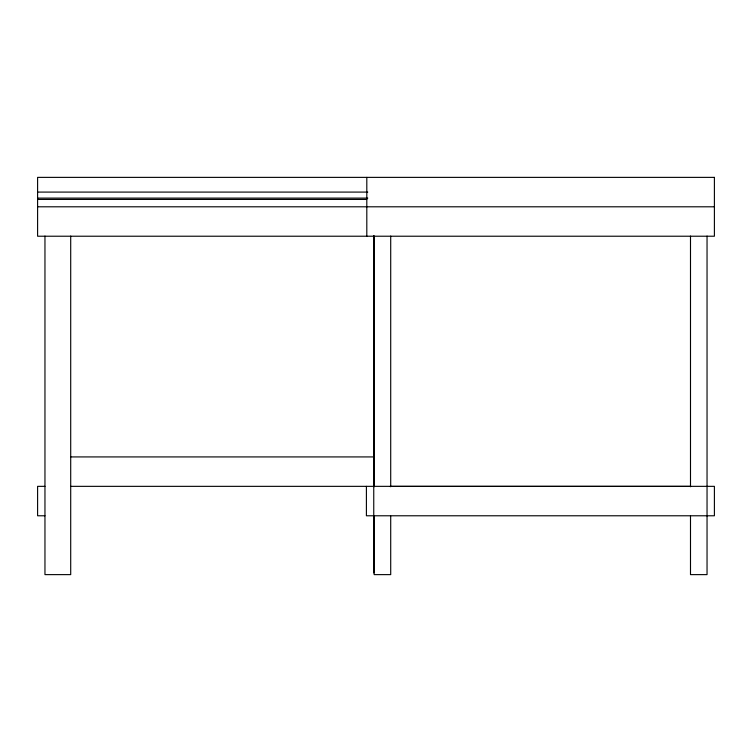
<?xml version="1.0" encoding="UTF-8"?>
<svg xmlns="http://www.w3.org/2000/svg" width="752" height="752" viewBox="0 0 752 752"><rect width="100%" height="100%" fill="white"/><g stroke="black" fill="none" stroke-linecap="round" stroke-linejoin="round"><path stroke-width="1.13" d="M37.6 192.089L367.775 192.089M37.6 198.105L367.775 198.105M37.6 199.44L366.807 199.44M37.6 206.8L714.4 206.8M70.801 456.925L373.866 456.925M44.96 486.347L37.6 486.347L37.6 515.778L44.96 515.778M70.801 486.347L714.4 486.347L714.4 515.778L366.403 515.778L366.403 486.347M390.185 486.394L690.618 486.394M707.04 236.081L707.04 574.622L690.496 574.622L690.496 516.051M690.496 236.081L690.496 486.77M390.711 236.081L390.711 486.77M390.711 516.051L390.711 574.622L374.158 574.622L374.158 516.051M374.158 236.081L374.158 486.77M373.753 235.536L373.753 572.902M366.807 177.378L366.807 236.222M70.707 236.081L70.707 574.622L44.96 574.622L44.96 236.081M714.4 177.378L37.6 177.378L37.6 236.222L714.4 236.222L714.4 177.378"/></g></svg>
